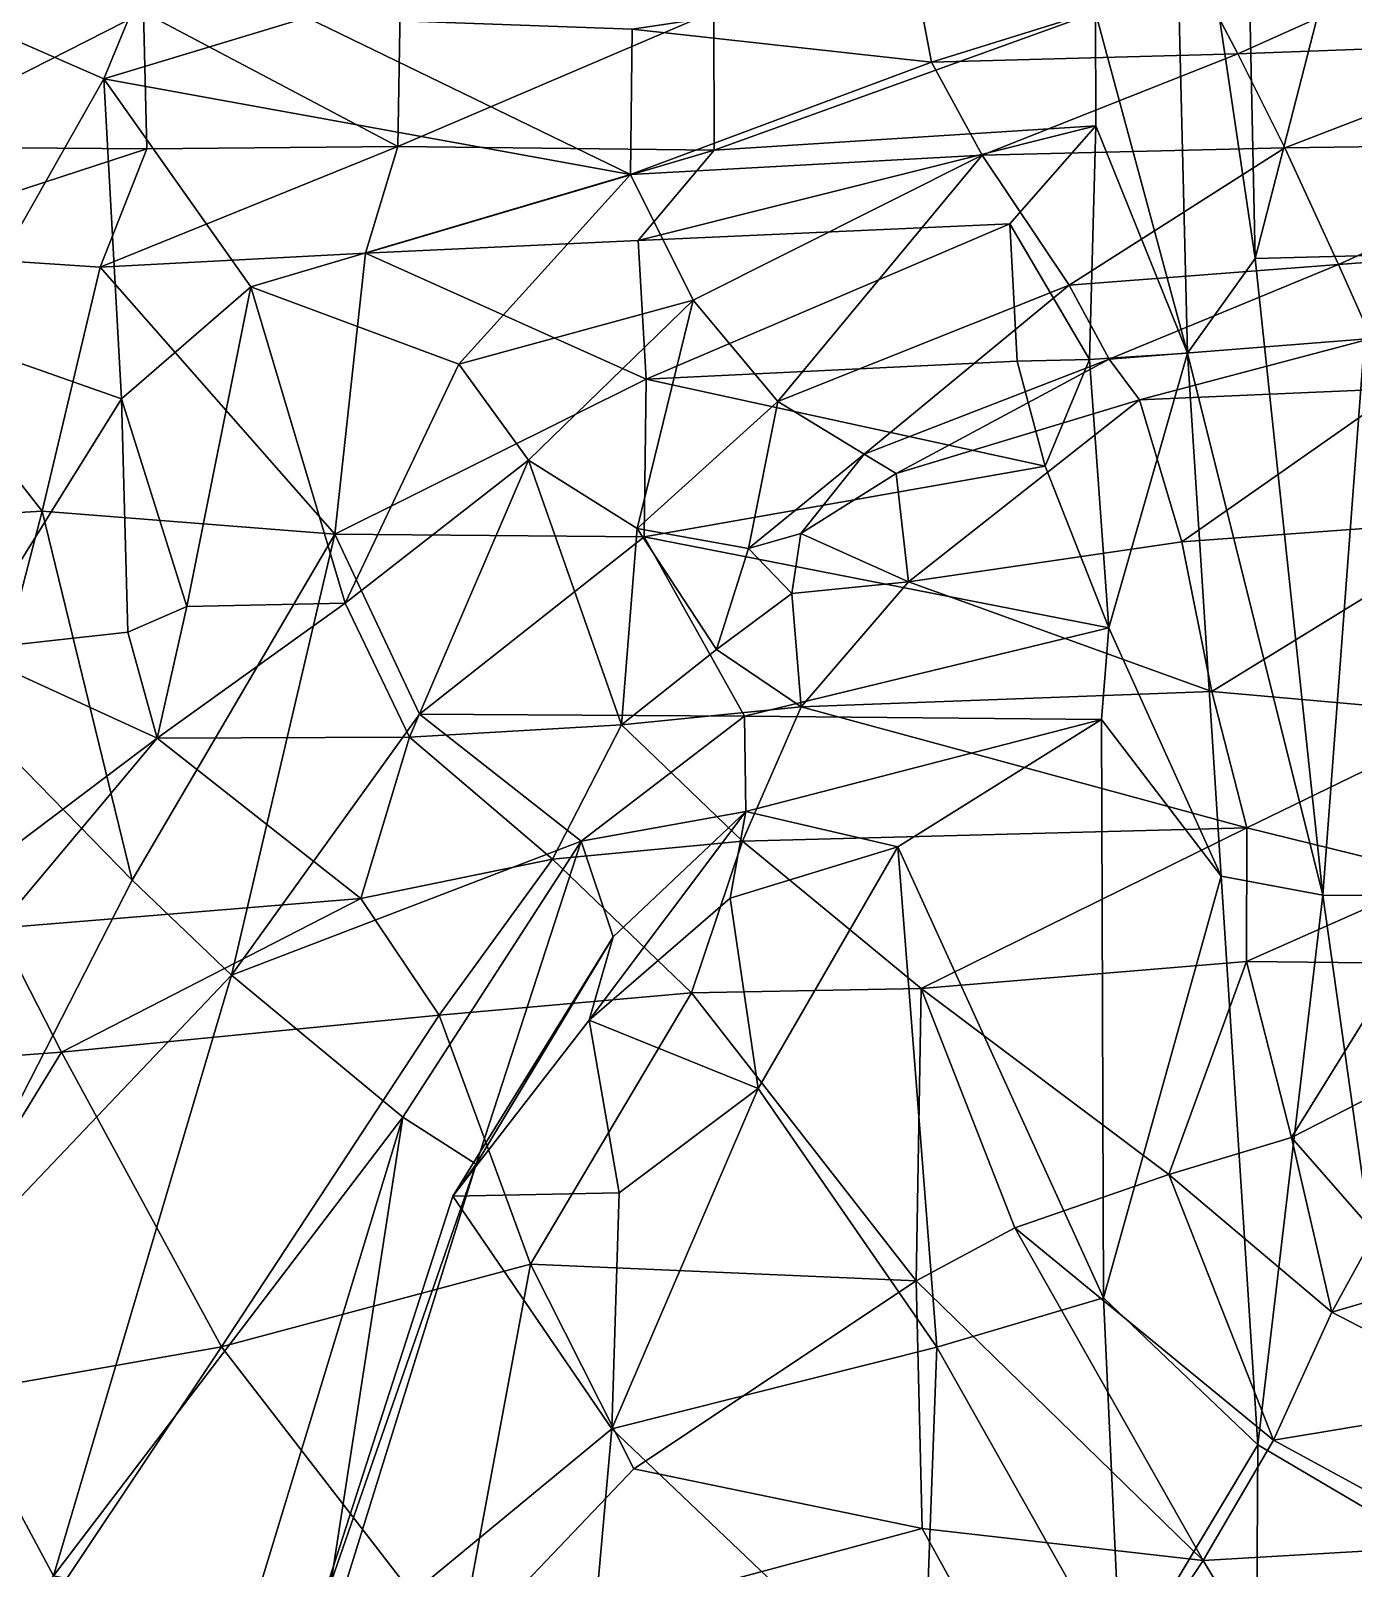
# Model space of a CAD drawing. Extents: x -4.77 to 4.77, y -2.48 to 3.3.
# Drawn here: x 0.3331 to 0.658, y 0.5754 to 0.9531 of the extents above; entities that cross this region are included whole.
import ezdxf

# ---------------------------------------------------------------- set-up
doc = ezdxf.new("R2010")
doc.units = 0

msp = doc.modelspace()

# ---------------------------------------------------------------- linework, layer by layer
for points in [[(0.59469, 0.95764, -0.82042), (0.61331, 1.0365, -0.8873), (0.61733, 0.87389, -0.87456)], [(0.59469, 0.95764, 0.82042), (0.61733, 0.87389, 0.87456), (0.61331, 1.0365, 0.8873)], [(0.63392, 0.89713, -0.89697), (0.61331, 1.0365, -0.8873), (0.63094, 1.03562, -0.90391)], [(0.63392, 0.89713, -0.89697), (0.61733, 0.87389, -0.87456), (0.61331, 1.0365, -0.8873)], [(0.63392, 0.89713, 0.89697), (0.63094, 1.03562, 0.90391), (0.61331, 1.0365, 0.8873)], [(0.63392, 0.89713, 0.89697), (0.61331, 1.0365, 0.8873), (0.61733, 0.87389, 0.87456)], [(0.6689, 1.03315, -0.90305), (0.63392, 0.89713, -0.89697), (0.63094, 1.03562, -0.90391)], [(0.6689, 1.03315, 0.90305), (0.63094, 1.03562, 0.90391), (0.63392, 0.89713, 0.89697)], [(0.6689, 1.03315, -0.90305), (0.66233, 0.89788, -0.89994), (0.63392, 0.89713, -0.89697)], [(0.6689, 1.03315, 0.90305), (0.63392, 0.89713, 0.89697), (0.66233, 0.89788, 0.89994)], [(0.62967, 0.94746, 0.82297), (0.69273, 0.97577, 0.82417), (0.62, 0.96589, 0.83781)], [(0.62967, 0.94746, -0.82297), (0.62, 0.96589, -0.83781), (0.69273, 0.97577, -0.82417)], [(0.62967, 0.94746, 0.82297), (0.70882, 0.95041, 0.81326), (0.69273, 0.97577, 0.82417)], [(0.62967, 0.94746, -0.82297), (0.69273, 0.97577, -0.82417), (0.70882, 0.95041, -0.81326)], [(0.31008, 0.95917, 0.85526), (0.35101, 0.9413, 0.83215), (0.36424, 0.97331, 0.87405)], [(0.31008, 0.95917, -0.85526), (0.36424, 0.97331, -0.87405), (0.35101, 0.9413, -0.83215)], [(0.36424, 0.97331, 0.87405), (0.35101, 0.9413, 0.83215), (0.40089, 0.95634, 0.83256)], [(0.36424, 0.97331, -0.87405), (0.40089, 0.95634, -0.83256), (0.35101, 0.9413, -0.83215)], [(0.48089, 0.95355, 0.82685), (0.55437, 0.94541, 0.82177), (0.5509, 0.96396, 0.83662)], [(0.48089, 0.95355, -0.82685), (0.5509, 0.96396, -0.83662), (0.55437, 0.94541, -0.82177)], [(0.55437, 0.94541, 0.82177), (0.62, 0.96589, 0.83781), (0.5509, 0.96396, 0.83662)], [(0.55437, 0.94541, -0.82177), (0.5509, 0.96396, -0.83662), (0.62, 0.96589, -0.83781)], [(0.55437, 0.94541, 0.82177), (0.62967, 0.94746, 0.82297), (0.62, 0.96589, 0.83781)], [(0.55437, 0.94541, -0.82177), (0.62, 0.96589, -0.83781), (0.62967, 0.94746, -0.82297)], [(0.29567, 0.9246, -1.13485), (0.28685, 0.95663, -1.1332), (0.36078, 0.9577, -1.03421)], [(0.29567, 0.9246, 1.13485), (0.36078, 0.9577, 1.03421), (0.28685, 0.95663, 1.1332)], [(0.29567, 0.9246, -1.13485), (0.36078, 0.9577, -1.03421), (0.36159, 0.92408, -1.03694)], [(0.29567, 0.9246, 1.13485), (0.36159, 0.92408, 1.03694), (0.36078, 0.9577, 1.03421)], [(0.31464, 0.87702, 0.87144), (0.35101, 0.9413, 0.83215), (0.31008, 0.95917, 0.85526)], [(0.31464, 0.87702, -0.87144), (0.31008, 0.95917, -0.85526), (0.35101, 0.9413, -0.83215)], [(0.40089, 0.95634, 0.83256), (0.35101, 0.9413, 0.83215), (0.48048, 0.91777, 0.82014)], [(0.40089, 0.95634, -0.83256), (0.48048, 0.91777, -0.82014), (0.35101, 0.9413, -0.83215)], [(0.42327, 0.92466, -0.9428), (0.36078, 0.9577, -1.03421), (0.42384, 0.95858, -0.94122)], [(0.42327, 0.92466, 0.9428), (0.42384, 0.95858, 0.94122), (0.36078, 0.9577, 1.03421)], [(0.42327, 0.92466, -0.9428), (0.36159, 0.92408, -1.03694), (0.36078, 0.9577, -1.03421)], [(0.42327, 0.92466, 0.9428), (0.36078, 0.9577, 1.03421), (0.36159, 0.92408, 1.03694)], [(0.40089, 0.95634, 0.83256), (0.48048, 0.91777, 0.82014), (0.48089, 0.95355, 0.82685)], [(0.40089, 0.95634, -0.83256), (0.48089, 0.95355, -0.82685), (0.48048, 0.91777, -0.82014)], [(0.42327, 0.92466, -0.9428), (0.42384, 0.95858, -0.94122), (0.50093, 0.95786, -0.86717)], [(0.42327, 0.92466, 0.9428), (0.50093, 0.95786, 0.86717), (0.42384, 0.95858, 0.94122)], [(0.42327, 0.92466, -0.9428), (0.50093, 0.95786, -0.86717), (0.50104, 0.92381, -0.86285)], [(0.42327, 0.92466, 0.9428), (0.50104, 0.92381, 0.86285), (0.50093, 0.95786, 0.86717)], [(0.50104, 0.92381, -0.86285), (0.50093, 0.95786, -0.86717), (0.59469, 0.95764, -0.82042)], [(0.50104, 0.92381, 0.86285), (0.59469, 0.95764, 0.82042), (0.50093, 0.95786, 0.86717)], [(0.50104, 0.92381, -0.86285), (0.59469, 0.95764, -0.82042), (0.59474, 0.92979, -0.81657)], [(0.50104, 0.92381, 0.86285), (0.59474, 0.92979, 0.81657), (0.59469, 0.95764, 0.82042)], [(0.59469, 0.95764, -0.82042), (0.61733, 0.87389, -0.87456), (0.59474, 0.92979, -0.81657)], [(0.59469, 0.95764, 0.82042), (0.59474, 0.92979, 0.81657), (0.61733, 0.87389, 0.87456)], [(0.48089, 0.95355, 0.82685), (0.48048, 0.91777, 0.82014), (0.55437, 0.94541, 0.82177)], [(0.48089, 0.95355, -0.82685), (0.55437, 0.94541, -0.82177), (0.48048, 0.91777, -0.82014)], [(0.64122, 0.92438, 0.84694), (0.70882, 0.95041, 0.81326), (0.62967, 0.94746, 0.82297)], [(0.64122, 0.92438, -0.84694), (0.62967, 0.94746, -0.82297), (0.70882, 0.95041, -0.81326)], [(0.64122, 0.92438, 0.84694), (0.71964, 0.9254, 0.8394), (0.70882, 0.95041, 0.81326)], [(0.64122, 0.92438, -0.84694), (0.70882, 0.95041, -0.81326), (0.71964, 0.9254, -0.8394)], [(0.48048, 0.91777, 0.82014), (0.56685, 0.92253, 0.85253), (0.55437, 0.94541, 0.82177)], [(0.48048, 0.91777, -0.82014), (0.55437, 0.94541, -0.82177), (0.56685, 0.92253, -0.85253)], [(0.62967, 0.94746, 0.82297), (0.55437, 0.94541, 0.82177), (0.56685, 0.92253, 0.85253)], [(0.62967, 0.94746, -0.82297), (0.56685, 0.92253, -0.85253), (0.55437, 0.94541, -0.82177)], [(0.62967, 0.94746, 0.82297), (0.56685, 0.92253, 0.85253), (0.64122, 0.92438, 0.84694)], [(0.62967, 0.94746, -0.82297), (0.64122, 0.92438, -0.84694), (0.56685, 0.92253, -0.85253)], [(0.31464, 0.87702, 0.87144), (0.35539, 0.86267, 0.84714), (0.35101, 0.9413, 0.83215)], [(0.31464, 0.87702, -0.87144), (0.35101, 0.9413, -0.83215), (0.35539, 0.86267, -0.84714)], [(0.38718, 0.89018, 0.82027), (0.48048, 0.91777, 0.82014), (0.35101, 0.9413, 0.83215)], [(0.38718, 0.89018, 0.82027), (0.35101, 0.9413, 0.83215), (0.35539, 0.86267, 0.84714)], [(0.38718, 0.89018, -0.82027), (0.35101, 0.9413, -0.83215), (0.48048, 0.91777, -0.82014)], [(0.38718, 0.89018, -0.82027), (0.35539, 0.86267, -0.84714), (0.35101, 0.9413, -0.83215)], [(0.48237, 0.9016, -0.83024), (0.59474, 0.92979, -0.81657), (0.57362, 0.90571, -0.77086)], [(0.48237, 0.9016, -0.83024), (0.50104, 0.92381, -0.86285), (0.59474, 0.92979, -0.81657)], [(0.48237, 0.9016, 0.83024), (0.57362, 0.90571, 0.77086), (0.59474, 0.92979, 0.81657)], [(0.48237, 0.9016, 0.83024), (0.59474, 0.92979, 0.81657), (0.50104, 0.92381, 0.86285)], [(0.57362, 0.90571, -0.77086), (0.59474, 0.92979, -0.81657), (0.59318, 0.87237, -0.77495)], [(0.57362, 0.90571, 0.77086), (0.59318, 0.87237, 0.77495), (0.59474, 0.92979, 0.81657)], [(0.59318, 0.87237, -0.77495), (0.59474, 0.92979, -0.81657), (0.61733, 0.87389, -0.87456)], [(0.59318, 0.87237, 0.77495), (0.61733, 0.87389, 0.87456), (0.59474, 0.92979, 0.81657)], [(0.28559, 0.89928, -1.11541), (0.29567, 0.9246, -1.13485), (0.36159, 0.92408, -1.03694)], [(0.28559, 0.89928, 1.11541), (0.36159, 0.92408, 1.03694), (0.29567, 0.9246, 1.13485)], [(0.28559, 0.89928, -1.11541), (0.36159, 0.92408, -1.03694), (0.35015, 0.89508, -0.99754)], [(0.28559, 0.89928, 1.11541), (0.35015, 0.89508, 0.99754), (0.36159, 0.92408, 1.03694)], [(0.35015, 0.89508, -0.99754), (0.42327, 0.92466, -0.9428), (0.41535, 0.89846, -0.90829)], [(0.35015, 0.89508, -0.99754), (0.36159, 0.92408, -1.03694), (0.42327, 0.92466, -0.9428)], [(0.35015, 0.89508, 0.99754), (0.41535, 0.89846, 0.90829), (0.42327, 0.92466, 0.9428)], [(0.35015, 0.89508, 0.99754), (0.42327, 0.92466, 0.9428), (0.36159, 0.92408, 1.03694)], [(0.41535, 0.89846, -0.90829), (0.42327, 0.92466, -0.9428), (0.50104, 0.92381, -0.86285)], [(0.41535, 0.89846, 0.90829), (0.50104, 0.92381, 0.86285), (0.42327, 0.92466, 0.9428)], [(0.41535, 0.89846, -0.90829), (0.50104, 0.92381, -0.86285), (0.48237, 0.9016, -0.83024)], [(0.41535, 0.89846, 0.90829), (0.48237, 0.9016, 0.83024), (0.50104, 0.92381, 0.86285)], [(0.48048, 0.91777, 0.82014), (0.49583, 0.88695, 0.86315), (0.56685, 0.92253, 0.85253)], [(0.48048, 0.91777, -0.82014), (0.56685, 0.92253, -0.85253), (0.49583, 0.88695, -0.86315)], [(0.51663, 0.86201, 0.86427), (0.56685, 0.92253, 0.85253), (0.49583, 0.88695, 0.86315)], [(0.51663, 0.86201, -0.86427), (0.49583, 0.88695, -0.86315), (0.56685, 0.92253, -0.85253)], [(0.51663, 0.86201, 0.86427), (0.58821, 0.89063, 0.85739), (0.56685, 0.92253, 0.85253)], [(0.51663, 0.86201, -0.86427), (0.56685, 0.92253, -0.85253), (0.58821, 0.89063, -0.85739)], [(0.64122, 0.92438, 0.84694), (0.56685, 0.92253, 0.85253), (0.58821, 0.89063, 0.85739)], [(0.64122, 0.92438, -0.84694), (0.58821, 0.89063, -0.85739), (0.56685, 0.92253, -0.85253)], [(0.64122, 0.92438, 0.84694), (0.58821, 0.89063, 0.85739), (0.65438, 0.8957, 0.84962)], [(0.64122, 0.92438, -0.84694), (0.65438, 0.8957, -0.84962), (0.58821, 0.89063, -0.85739)], [(0.65438, 0.8957, 0.84962), (0.71964, 0.9254, 0.8394), (0.64122, 0.92438, 0.84694)], [(0.65438, 0.8957, -0.84962), (0.64122, 0.92438, -0.84694), (0.71964, 0.9254, -0.8394)], [(0.65438, 0.8957, 0.84962), (0.7242, 0.90096, 0.84186), (0.71964, 0.9254, 0.8394)], [(0.65438, 0.8957, -0.84962), (0.71964, 0.9254, -0.8394), (0.7242, 0.90096, -0.84186)], [(0.38718, 0.89018, 0.82027), (0.43829, 0.87125, 0.82598), (0.48048, 0.91777, 0.82014)], [(0.38718, 0.89018, -0.82027), (0.48048, 0.91777, -0.82014), (0.43829, 0.87125, -0.82598)], [(0.43829, 0.87125, 0.82598), (0.49583, 0.88695, 0.86315), (0.48048, 0.91777, 0.82014)], [(0.43829, 0.87125, -0.82598), (0.48048, 0.91777, -0.82014), (0.49583, 0.88695, -0.86315)], [(0.57362, 0.90571, -0.77086), (0.48429, 0.86749, -0.81641), (0.48237, 0.9016, -0.83024)], [(0.57362, 0.90571, 0.77086), (0.48237, 0.9016, 0.83024), (0.48429, 0.86749, 0.81641)], [(0.57362, 0.90571, -0.77086), (0.57547, 0.87192, -0.75984), (0.48429, 0.86749, -0.81641)], [(0.57362, 0.90571, 0.77086), (0.48429, 0.86749, 0.81641), (0.57547, 0.87192, 0.75984)], [(0.57362, 0.90571, -0.77086), (0.59318, 0.87237, -0.77495), (0.57547, 0.87192, -0.75984)], [(0.57362, 0.90571, 0.77086), (0.57547, 0.87192, 0.75984), (0.59318, 0.87237, 0.77495)], [(0.33589, 0.8351, -1.00919), (0.26728, 0.83116, -1.10338), (0.28559, 0.89928, -1.11541)], [(0.33589, 0.8351, 1.00919), (0.28559, 0.89928, 1.11541), (0.26728, 0.83116, 1.10338)], [(0.33589, 0.8351, -1.00919), (0.28559, 0.89928, -1.11541), (0.35015, 0.89508, -0.99754)], [(0.33589, 0.8351, 1.00919), (0.35015, 0.89508, 0.99754), (0.28559, 0.89928, 1.11541)], [(0.41535, 0.89846, -0.90829), (0.48237, 0.9016, -0.83024), (0.48429, 0.86749, -0.81641)], [(0.41535, 0.89846, 0.90829), (0.48429, 0.86749, 0.81641), (0.48237, 0.9016, 0.83024)], [(0.6625, 0.87749, 0.83734), (0.7242, 0.90096, 0.84186), (0.65438, 0.8957, 0.84962)], [(0.6625, 0.87749, -0.83734), (0.65438, 0.8957, -0.84962), (0.7242, 0.90096, -0.84186)], [(0.4078, 0.82945, -0.91204), (0.35015, 0.89508, -0.99754), (0.41535, 0.89846, -0.90829)], [(0.4078, 0.82945, 0.91204), (0.41535, 0.89846, 0.90829), (0.35015, 0.89508, 0.99754)], [(0.41535, 0.89846, -0.90829), (0.48429, 0.86749, -0.81641), (0.4078, 0.82945, -0.91204)], [(0.41535, 0.89846, 0.90829), (0.4078, 0.82945, 0.91204), (0.48429, 0.86749, 0.81641)], [(0.65438, 0.8957, 0.84962), (0.58821, 0.89063, 0.85739), (0.59808, 0.87243, 0.84344)], [(0.65438, 0.8957, -0.84962), (0.59808, 0.87243, -0.84344), (0.58821, 0.89063, -0.85739)], [(0.65438, 0.8957, 0.84962), (0.59808, 0.87243, 0.84344), (0.6625, 0.87749, 0.83734)], [(0.65438, 0.8957, -0.84962), (0.6625, 0.87749, -0.83734), (0.59808, 0.87243, -0.84344)], [(0.61733, 0.87389, -0.87456), (0.63392, 0.89713, -0.89697), (0.65053, 0.74074, -0.89479)], [(0.61733, 0.87389, 0.87456), (0.65053, 0.74074, 0.89479), (0.63392, 0.89713, 0.89697)], [(0.65053, 0.74074, -0.89479), (0.63392, 0.89713, -0.89697), (0.66233, 0.89788, -0.89994)], [(0.65053, 0.74074, 0.89479), (0.66233, 0.89788, 0.89994), (0.63392, 0.89713, 0.89697)], [(0.65053, 0.74074, -0.89479), (0.66233, 0.89788, -0.89994), (0.69224, 0.74054, -0.8893)], [(0.65053, 0.74074, 0.89479), (0.69224, 0.74054, 0.8893), (0.66233, 0.89788, 0.89994)], [(0.4078, 0.82945, -0.91204), (0.33589, 0.8351, -1.00919), (0.35015, 0.89508, -0.99754)], [(0.4078, 0.82945, 0.91204), (0.35015, 0.89508, 0.99754), (0.33589, 0.8351, 1.00919)], [(0.38718, 0.89018, 0.82027), (0.35539, 0.86267, 0.84714), (0.37142, 0.81168, 0.8291)], [(0.38718, 0.89018, -0.82027), (0.37142, 0.81168, -0.8291), (0.35539, 0.86267, -0.84714)], [(0.38718, 0.89018, 0.82027), (0.37142, 0.81168, 0.8291), (0.41031, 0.8125, 0.82864)], [(0.38718, 0.89018, -0.82027), (0.41031, 0.8125, -0.82864), (0.37142, 0.81168, -0.8291)], [(0.38718, 0.89018, 0.82027), (0.41031, 0.8125, 0.82864), (0.43829, 0.87125, 0.82598)], [(0.38718, 0.89018, -0.82027), (0.43829, 0.87125, -0.82598), (0.41031, 0.8125, -0.82864)], [(0.58821, 0.89063, 0.85739), (0.51663, 0.86201, 0.86427), (0.53788, 0.84909, 0.84304)], [(0.58821, 0.89063, -0.85739), (0.53788, 0.84909, -0.84304), (0.51663, 0.86201, -0.86427)], [(0.58821, 0.89063, 0.85739), (0.53788, 0.84909, 0.84304), (0.59808, 0.87243, 0.84344)], [(0.58821, 0.89063, -0.85739), (0.59808, 0.87243, -0.84344), (0.53788, 0.84909, -0.84304)], [(0.43829, 0.87125, 0.82598), (0.45537, 0.84761, 0.86398), (0.49583, 0.88695, 0.86315)], [(0.43829, 0.87125, -0.82598), (0.49583, 0.88695, -0.86315), (0.45537, 0.84761, -0.86398)], [(0.48206, 0.83083, 0.86819), (0.49583, 0.88695, 0.86315), (0.45537, 0.84761, 0.86398)], [(0.48206, 0.83083, -0.86819), (0.45537, 0.84761, -0.86398), (0.49583, 0.88695, -0.86315)], [(0.48206, 0.83083, 0.86819), (0.51663, 0.86201, 0.86427), (0.49583, 0.88695, 0.86315)], [(0.48206, 0.83083, -0.86819), (0.49583, 0.88695, -0.86315), (0.51663, 0.86201, -0.86427)], [(0.31688, 0.80095, 0.8873), (0.35539, 0.86267, 0.84714), (0.31464, 0.87702, 0.87144)], [(0.31688, 0.80095, -0.8873), (0.31464, 0.87702, -0.87144), (0.35539, 0.86267, -0.84714)], [(0.6625, 0.87749, 0.83734), (0.59808, 0.87243, 0.84344), (0.60554, 0.86246, 0.82258)], [(0.6625, 0.87749, -0.83734), (0.60554, 0.86246, -0.82258), (0.59808, 0.87243, -0.84344)], [(0.6625, 0.87749, 0.83734), (0.60554, 0.86246, 0.82258), (0.66974, 0.86521, 0.81552)], [(0.6625, 0.87749, -0.83734), (0.66974, 0.86521, -0.81552), (0.60554, 0.86246, -0.82258)], [(0.59318, 0.87237, -0.77495), (0.61733, 0.87389, -0.87456), (0.59794, 0.80643, -0.79971)], [(0.59318, 0.87237, 0.77495), (0.59794, 0.80643, 0.79971), (0.61733, 0.87389, 0.87456)], [(0.59794, 0.80643, -0.79971), (0.61733, 0.87389, -0.87456), (0.62553, 0.74543, -0.87858)], [(0.59794, 0.80643, 0.79971), (0.62553, 0.74543, 0.87858), (0.61733, 0.87389, 0.87456)], [(0.61733, 0.87389, -0.87456), (0.65053, 0.74074, -0.89479), (0.62553, 0.74543, -0.87858)], [(0.61733, 0.87389, 0.87456), (0.62553, 0.74543, 0.87858), (0.65053, 0.74074, 0.89479)], [(0.45537, 0.84761, 0.86398), (0.43829, 0.87125, 0.82598), (0.41031, 0.8125, 0.82864)], [(0.45537, 0.84761, -0.86398), (0.41031, 0.8125, -0.82864), (0.43829, 0.87125, -0.82598)], [(0.48429, 0.86749, -0.81641), (0.57547, 0.87192, -0.75984), (0.58233, 0.84615, -0.77165)], [(0.48429, 0.86749, 0.81641), (0.58233, 0.84615, 0.77165), (0.57547, 0.87192, 0.75984)], [(0.59808, 0.87243, 0.84344), (0.53788, 0.84909, 0.84304), (0.54576, 0.84434, 0.82141)], [(0.59808, 0.87243, -0.84344), (0.54576, 0.84434, -0.82141), (0.53788, 0.84909, -0.84304)], [(0.59808, 0.87243, 0.84344), (0.54576, 0.84434, 0.82141), (0.60554, 0.86246, 0.82258)], [(0.59808, 0.87243, -0.84344), (0.60554, 0.86246, -0.82258), (0.54576, 0.84434, -0.82141)], [(0.58233, 0.84615, -0.77165), (0.57547, 0.87192, -0.75984), (0.59318, 0.87237, -0.77495)], [(0.58233, 0.84615, 0.77165), (0.59318, 0.87237, 0.77495), (0.57547, 0.87192, 0.75984)], [(0.58233, 0.84615, -0.77165), (0.59318, 0.87237, -0.77495), (0.59794, 0.80643, -0.79971)], [(0.58233, 0.84615, 0.77165), (0.59794, 0.80643, 0.79971), (0.59318, 0.87237, 0.77495)], [(0.48377, 0.82877, -0.82), (0.4078, 0.82945, -0.91204), (0.48429, 0.86749, -0.81641)], [(0.48377, 0.82877, 0.82), (0.48429, 0.86749, 0.81641), (0.4078, 0.82945, 0.91204)], [(0.48429, 0.86749, -0.81641), (0.58233, 0.84615, -0.77165), (0.48377, 0.82877, -0.82)], [(0.48429, 0.86749, 0.81641), (0.48377, 0.82877, 0.82), (0.58233, 0.84615, 0.77165)], [(0.66974, 0.86521, 0.81552), (0.60554, 0.86246, 0.82258), (0.61587, 0.82753, 0.81425)], [(0.66974, 0.86521, -0.81552), (0.61587, 0.82753, -0.81425), (0.60554, 0.86246, -0.82258)], [(0.66974, 0.86521, 0.81552), (0.61587, 0.82753, 0.81425), (0.69205, 0.83309, 0.8085)], [(0.66974, 0.86521, -0.81552), (0.69205, 0.83309, -0.8085), (0.61587, 0.82753, -0.81425)], [(0.31688, 0.80095, 0.8873), (0.35695, 0.80539, 0.86356), (0.35539, 0.86267, 0.84714)], [(0.31688, 0.80095, -0.8873), (0.35539, 0.86267, -0.84714), (0.35695, 0.80539, -0.86356)], [(0.37142, 0.81168, 0.8291), (0.35539, 0.86267, 0.84714), (0.35695, 0.80539, 0.86356)], [(0.37142, 0.81168, -0.8291), (0.35695, 0.80539, -0.86356), (0.35539, 0.86267, -0.84714)], [(0.51663, 0.86201, 0.86427), (0.48206, 0.83083, 0.86819), (0.50947, 0.82591, 0.84697)], [(0.51663, 0.86201, -0.86427), (0.50947, 0.82591, -0.84697), (0.48206, 0.83083, -0.86819)], [(0.51663, 0.86201, 0.86427), (0.50947, 0.82591, 0.84697), (0.53788, 0.84909, 0.84304)], [(0.51663, 0.86201, -0.86427), (0.53788, 0.84909, -0.84304), (0.50947, 0.82591, -0.84697)], [(0.54874, 0.81773, 0.8226), (0.60554, 0.86246, 0.82258), (0.54576, 0.84434, 0.82141)], [(0.54874, 0.81773, -0.8226), (0.54576, 0.84434, -0.82141), (0.60554, 0.86246, -0.82258)], [(0.54874, 0.81773, 0.8226), (0.61587, 0.82753, 0.81425), (0.60554, 0.86246, 0.82258)], [(0.54874, 0.81773, -0.8226), (0.60554, 0.86246, -0.82258), (0.61587, 0.82753, -0.81425)], [(0.45537, 0.84761, 0.86398), (0.41031, 0.8125, 0.82864), (0.42611, 0.77959, 0.86307)], [(0.45537, 0.84761, -0.86398), (0.42611, 0.77959, -0.86307), (0.41031, 0.8125, -0.82864)], [(0.47822, 0.7826, 0.86721), (0.45537, 0.84761, 0.86398), (0.42611, 0.77959, 0.86307)], [(0.47822, 0.7826, -0.86721), (0.42611, 0.77959, -0.86307), (0.45537, 0.84761, -0.86398)], [(0.47822, 0.7826, 0.86721), (0.48206, 0.83083, 0.86819), (0.45537, 0.84761, 0.86398)], [(0.47822, 0.7826, -0.86721), (0.45537, 0.84761, -0.86398), (0.48206, 0.83083, -0.86819)], [(0.48377, 0.82877, -0.82), (0.58233, 0.84615, -0.77165), (0.59794, 0.80643, -0.79971)], [(0.48377, 0.82877, 0.82), (0.59794, 0.80643, 0.79971), (0.58233, 0.84615, 0.77165)], [(0.52229, 0.82958, 0.82742), (0.53788, 0.84909, 0.84304), (0.50947, 0.82591, 0.84697)], [(0.52229, 0.82958, -0.82742), (0.50947, 0.82591, -0.84697), (0.53788, 0.84909, -0.84304)], [(0.52229, 0.82958, 0.82742), (0.54576, 0.84434, 0.82141), (0.53788, 0.84909, 0.84304)], [(0.52229, 0.82958, -0.82742), (0.53788, 0.84909, -0.84304), (0.54576, 0.84434, -0.82141)], [(0.52229, 0.82958, 0.82742), (0.54874, 0.81773, 0.8226), (0.54576, 0.84434, 0.82141)], [(0.52229, 0.82958, -0.82742), (0.54576, 0.84434, -0.82141), (0.54874, 0.81773, -0.8226)], [(0.26728, 0.83116, -1.10338), (0.33589, 0.8351, -1.00919), (0.32192, 0.78138, -1.02848)], [(0.26728, 0.83116, 1.10338), (0.32192, 0.78138, 1.02848), (0.33589, 0.8351, 1.00919)], [(0.35803, 0.74443, -0.97879), (0.32192, 0.78138, -1.02848), (0.33589, 0.8351, -1.00919)], [(0.35803, 0.74443, 0.97879), (0.33589, 0.8351, 1.00919), (0.32192, 0.78138, 1.02848)], [(0.35803, 0.74443, -0.97879), (0.33589, 0.8351, -1.00919), (0.4078, 0.82945, -0.91204)], [(0.35803, 0.74443, 0.97879), (0.4078, 0.82945, 0.91204), (0.33589, 0.8351, 1.00919)], [(0.69205, 0.83309, 0.8085), (0.61587, 0.82753, 0.81425), (0.62327, 0.79082, 0.85243)], [(0.69205, 0.83309, -0.8085), (0.62327, 0.79082, -0.85243), (0.61587, 0.82753, -0.81425)], [(0.69205, 0.83309, 0.8085), (0.62327, 0.79082, 0.85243), (0.68884, 0.78501, 0.85869)], [(0.69205, 0.83309, -0.8085), (0.68884, 0.78501, -0.85869), (0.62327, 0.79082, -0.85243)], [(0.38244, 0.72106, -0.94688), (0.35803, 0.74443, -0.97879), (0.4078, 0.82945, -0.91204)], [(0.38244, 0.72106, 0.94688), (0.4078, 0.82945, 0.91204), (0.35803, 0.74443, 0.97879)], [(0.38244, 0.72106, -0.94688), (0.4078, 0.82945, -0.91204), (0.42862, 0.78526, -0.88653)], [(0.38244, 0.72106, 0.94688), (0.42862, 0.78526, 0.88653), (0.4078, 0.82945, 0.91204)], [(0.48377, 0.82877, -0.82), (0.42862, 0.78526, -0.88653), (0.4078, 0.82945, -0.91204)], [(0.48377, 0.82877, 0.82), (0.4078, 0.82945, 0.91204), (0.42862, 0.78526, 0.88653)], [(0.42862, 0.78526, -0.88653), (0.48377, 0.82877, -0.82), (0.50849, 0.78472, -0.8476)], [(0.42862, 0.78526, 0.88653), (0.50849, 0.78472, 0.8476), (0.48377, 0.82877, 0.82)], [(0.48206, 0.83083, 0.86819), (0.47822, 0.7826, 0.86721), (0.5016, 0.80114, 0.8501)], [(0.48206, 0.83083, -0.86819), (0.5016, 0.80114, -0.8501), (0.47822, 0.7826, -0.86721)], [(0.48206, 0.83083, 0.86819), (0.5016, 0.80114, 0.8501), (0.50947, 0.82591, 0.84697)], [(0.48206, 0.83083, -0.86819), (0.50947, 0.82591, -0.84697), (0.5016, 0.80114, -0.8501)], [(0.48377, 0.82877, -0.82), (0.59794, 0.80643, -0.79971), (0.50849, 0.78472, -0.8476)], [(0.48377, 0.82877, 0.82), (0.50849, 0.78472, 0.8476), (0.59794, 0.80643, 0.79971)], [(0.52006, 0.8149, 0.82904), (0.52229, 0.82958, 0.82742), (0.50947, 0.82591, 0.84697)], [(0.52006, 0.8149, -0.82904), (0.50947, 0.82591, -0.84697), (0.52229, 0.82958, -0.82742)], [(0.52229, 0.82958, 0.82742), (0.52006, 0.8149, 0.82904), (0.54874, 0.81773, 0.8226)], [(0.52229, 0.82958, -0.82742), (0.54874, 0.81773, -0.8226), (0.52006, 0.8149, -0.82904)], [(0.62327, 0.79082, 0.85243), (0.61587, 0.82753, 0.81425), (0.54874, 0.81773, 0.8226)], [(0.62327, 0.79082, -0.85243), (0.54874, 0.81773, -0.8226), (0.61587, 0.82753, -0.81425)], [(0.52006, 0.8149, 0.82904), (0.50947, 0.82591, 0.84697), (0.5016, 0.80114, 0.8501)], [(0.52006, 0.8149, -0.82904), (0.5016, 0.80114, -0.8501), (0.50947, 0.82591, -0.84697)], [(0.52241, 0.78705, 0.85417), (0.54874, 0.81773, 0.8226), (0.52006, 0.8149, 0.82904)], [(0.52241, 0.78705, -0.85417), (0.52006, 0.8149, -0.82904), (0.54874, 0.81773, -0.8226)], [(0.62327, 0.79082, 0.85243), (0.54874, 0.81773, 0.8226), (0.52241, 0.78705, 0.85417)], [(0.62327, 0.79082, -0.85243), (0.52241, 0.78705, -0.85417), (0.54874, 0.81773, -0.8226)], [(0.41031, 0.8125, 0.82864), (0.36418, 0.77933, 0.86427), (0.42611, 0.77959, 0.86307)], [(0.41031, 0.8125, 0.82864), (0.37142, 0.81168, 0.8291), (0.36418, 0.77933, 0.86427)], [(0.41031, 0.8125, -0.82864), (0.42611, 0.77959, -0.86307), (0.36418, 0.77933, -0.86427)], [(0.41031, 0.8125, -0.82864), (0.36418, 0.77933, -0.86427), (0.37142, 0.81168, -0.8291)], [(0.52241, 0.78705, 0.85417), (0.52006, 0.8149, 0.82904), (0.5016, 0.80114, 0.8501)], [(0.52241, 0.78705, -0.85417), (0.5016, 0.80114, -0.8501), (0.52006, 0.8149, -0.82904)], [(0.37142, 0.81168, 0.8291), (0.35695, 0.80539, 0.86356), (0.36418, 0.77933, 0.86427)], [(0.37142, 0.81168, -0.8291), (0.36418, 0.77933, -0.86427), (0.35695, 0.80539, -0.86356)], [(0.31688, 0.80095, 0.8873), (0.36418, 0.77933, 0.86427), (0.35695, 0.80539, 0.86356)], [(0.31688, 0.80095, -0.8873), (0.35695, 0.80539, -0.86356), (0.36418, 0.77933, -0.86427)], [(0.50849, 0.78472, -0.8476), (0.59794, 0.80643, -0.79971), (0.59614, 0.78392, -0.78999)], [(0.50849, 0.78472, 0.8476), (0.59614, 0.78392, 0.78999), (0.59794, 0.80643, 0.79971)], [(0.59794, 0.80643, -0.79971), (0.62553, 0.74543, -0.87858), (0.59614, 0.78392, -0.78999)], [(0.59794, 0.80643, 0.79971), (0.59614, 0.78392, 0.78999), (0.62553, 0.74543, 0.87858)], [(0.31688, 0.80095, 0.8873), (0.32135, 0.74703, 0.89853), (0.36418, 0.77933, 0.86427)], [(0.31688, 0.80095, -0.8873), (0.36418, 0.77933, -0.86427), (0.32135, 0.74703, -0.89853)], [(0.47822, 0.7826, 0.86721), (0.52241, 0.78705, 0.85417), (0.5016, 0.80114, 0.8501)], [(0.47822, 0.7826, -0.86721), (0.5016, 0.80114, -0.8501), (0.52241, 0.78705, -0.85417)], [(0.52241, 0.78705, 0.85417), (0.63186, 0.75731, 0.88963), (0.62327, 0.79082, 0.85243)], [(0.52241, 0.78705, -0.85417), (0.62327, 0.79082, -0.85243), (0.63186, 0.75731, -0.88963)], [(0.68884, 0.78501, 0.85869), (0.62327, 0.79082, 0.85243), (0.63186, 0.75731, 0.88963)], [(0.68884, 0.78501, -0.85869), (0.63186, 0.75731, -0.88963), (0.62327, 0.79082, -0.85243)], [(0.47822, 0.7826, 0.86721), (0.50797, 0.75404, 0.88948), (0.52241, 0.78705, 0.85417)], [(0.47822, 0.7826, -0.86721), (0.52241, 0.78705, -0.85417), (0.50797, 0.75404, -0.88948)], [(0.52241, 0.78705, 0.85417), (0.50797, 0.75404, 0.88948), (0.63186, 0.75731, 0.88963)], [(0.52241, 0.78705, -0.85417), (0.63186, 0.75731, -0.88963), (0.50797, 0.75404, -0.88948)], [(0.38244, 0.72106, -0.94688), (0.42862, 0.78526, -0.88653), (0.4683, 0.75398, -0.88977)], [(0.38244, 0.72106, 0.94688), (0.4683, 0.75398, 0.88977), (0.42862, 0.78526, 0.88653)], [(0.47822, 0.7826, 0.86721), (0.42611, 0.77959, 0.86307), (0.46126, 0.7496, 0.89253)], [(0.47822, 0.7826, -0.86721), (0.46126, 0.7496, -0.89253), (0.42611, 0.77959, -0.86307)], [(0.42862, 0.78526, -0.88653), (0.50849, 0.78472, -0.8476), (0.4683, 0.75398, -0.88977)], [(0.42862, 0.78526, 0.88653), (0.4683, 0.75398, 0.88977), (0.50849, 0.78472, 0.8476)], [(0.47822, 0.7826, 0.86721), (0.46126, 0.7496, 0.89253), (0.50797, 0.75404, 0.88948)], [(0.47822, 0.7826, -0.86721), (0.50797, 0.75404, -0.88948), (0.46126, 0.7496, -0.89253)], [(0.50882, 0.76134, -0.84626), (0.4683, 0.75398, -0.88977), (0.50849, 0.78472, -0.8476)], [(0.50882, 0.76134, 0.84626), (0.50849, 0.78472, 0.8476), (0.4683, 0.75398, 0.88977)], [(0.50849, 0.78472, -0.8476), (0.59614, 0.78392, -0.78999), (0.50882, 0.76134, -0.84626)], [(0.50849, 0.78472, 0.8476), (0.50882, 0.76134, 0.84626), (0.59614, 0.78392, 0.78999)], [(0.50882, 0.76134, -0.84626), (0.59614, 0.78392, -0.78999), (0.54613, 0.75259, -0.76305)], [(0.50882, 0.76134, 0.84626), (0.54613, 0.75259, 0.76305), (0.59614, 0.78392, 0.78999)], [(0.59666, 0.64185, -0.75468), (0.54613, 0.75259, -0.76305), (0.59614, 0.78392, -0.78999)], [(0.59666, 0.64185, 0.75468), (0.59614, 0.78392, 0.78999), (0.54613, 0.75259, 0.76305)], [(0.59666, 0.64185, -0.75468), (0.59614, 0.78392, -0.78999), (0.62553, 0.74543, -0.87858)], [(0.59666, 0.64185, 0.75468), (0.62553, 0.74543, 0.87858), (0.59614, 0.78392, 0.78999)], [(0.68884, 0.78501, 0.85869), (0.63186, 0.75731, 0.88963), (0.67946, 0.74559, 0.89939)], [(0.68884, 0.78501, -0.85869), (0.67946, 0.74559, -0.89939), (0.63186, 0.75731, -0.88963)], [(0.32192, 0.78138, -1.02848), (0.35803, 0.74443, -0.97879), (0.3038, 0.63849, -1.05345)], [(0.32192, 0.78138, 1.02848), (0.3038, 0.63849, 1.05345), (0.35803, 0.74443, 0.97879)], [(0.325, 0.73265, 0.9059), (0.36418, 0.77933, 0.86427), (0.32135, 0.74703, 0.89853)], [(0.325, 0.73265, -0.9059), (0.32135, 0.74703, -0.89853), (0.36418, 0.77933, -0.86427)], [(0.325, 0.73265, 0.9059), (0.41421, 0.73996, 0.90105), (0.36418, 0.77933, 0.86427)], [(0.325, 0.73265, -0.9059), (0.36418, 0.77933, -0.86427), (0.41421, 0.73996, -0.90105)], [(0.42611, 0.77959, 0.86307), (0.36418, 0.77933, 0.86427), (0.41421, 0.73996, 0.90105)], [(0.42611, 0.77959, -0.86307), (0.41421, 0.73996, -0.90105), (0.36418, 0.77933, -0.86427)], [(0.42611, 0.77959, 0.86307), (0.41421, 0.73996, 0.90105), (0.46126, 0.7496, 0.89253)], [(0.42611, 0.77959, -0.86307), (0.46126, 0.7496, -0.89253), (0.41421, 0.73996, -0.90105)], [(0.50882, 0.76134, -0.84626), (0.47621, 0.73054, -0.88042), (0.4683, 0.75398, -0.88977)], [(0.50882, 0.76134, 0.84626), (0.4683, 0.75398, 0.88977), (0.47621, 0.73054, 0.88042)], [(0.47028, 0.71004, -0.84279), (0.50882, 0.76134, -0.84626), (0.50494, 0.74004, -0.80508)], [(0.47028, 0.71004, -0.84279), (0.47621, 0.73054, -0.88042), (0.50882, 0.76134, -0.84626)], [(0.47028, 0.71004, 0.84279), (0.50494, 0.74004, 0.80508), (0.50882, 0.76134, 0.84626)], [(0.47028, 0.71004, 0.84279), (0.50882, 0.76134, 0.84626), (0.47621, 0.73054, 0.88042)], [(0.50882, 0.76134, -0.84626), (0.54613, 0.75259, -0.76305), (0.50494, 0.74004, -0.80508)], [(0.50882, 0.76134, 0.84626), (0.50494, 0.74004, 0.80508), (0.54613, 0.75259, 0.76305)], [(0.55184, 0.7178, 0.91818), (0.63186, 0.75731, 0.88963), (0.50797, 0.75404, 0.88948)], [(0.55184, 0.7178, -0.91818), (0.50797, 0.75404, -0.88948), (0.63186, 0.75731, -0.88963)], [(0.55184, 0.7178, 0.91818), (0.63179, 0.72447, 0.91333), (0.63186, 0.75731, 0.88963)], [(0.55184, 0.7178, -0.91818), (0.63186, 0.75731, -0.88963), (0.63179, 0.72447, -0.91333)], [(0.67946, 0.74559, 0.89939), (0.63186, 0.75731, 0.88963), (0.63179, 0.72447, 0.91333)], [(0.67946, 0.74559, -0.89939), (0.63179, 0.72447, -0.91333), (0.63186, 0.75731, -0.88963)], [(0.38244, 0.72106, -0.94688), (0.4683, 0.75398, -0.88977), (0.4245, 0.68619, -0.94926)], [(0.38244, 0.72106, 0.94688), (0.4245, 0.68619, 0.94926), (0.4683, 0.75398, 0.88977)], [(0.4683, 0.75398, -0.88977), (0.44249, 0.67469, -0.92221), (0.4245, 0.68619, -0.94926)], [(0.4683, 0.75398, 0.88977), (0.4245, 0.68619, 0.94926), (0.44249, 0.67469, 0.92221)], [(0.4683, 0.75398, -0.88977), (0.47621, 0.73054, -0.88042), (0.44249, 0.67469, -0.92221)], [(0.4683, 0.75398, 0.88977), (0.44249, 0.67469, 0.92221), (0.47621, 0.73054, 0.88042)], [(0.50797, 0.75404, 0.88948), (0.46126, 0.7496, 0.89253), (0.4954, 0.71673, 0.92021)], [(0.50797, 0.75404, -0.88948), (0.4954, 0.71673, -0.92021), (0.46126, 0.7496, -0.89253)], [(0.50797, 0.75404, 0.88948), (0.4954, 0.71673, 0.92021), (0.55184, 0.7178, 0.91818)], [(0.50797, 0.75404, -0.88948), (0.55184, 0.7178, -0.91818), (0.4954, 0.71673, -0.92021)], [(0.54613, 0.75259, -0.76305), (0.51183, 0.69322, -0.78433), (0.50494, 0.74004, -0.80508)], [(0.54613, 0.75259, 0.76305), (0.50494, 0.74004, 0.80508), (0.51183, 0.69322, 0.78433)], [(0.54613, 0.75259, -0.76305), (0.55574, 0.62973, -0.75073), (0.51183, 0.69322, -0.78433)], [(0.54613, 0.75259, 0.76305), (0.51183, 0.69322, 0.78433), (0.55574, 0.62973, 0.75073)], [(0.59666, 0.64185, -0.75468), (0.55574, 0.62973, -0.75073), (0.54613, 0.75259, -0.76305)], [(0.59666, 0.64185, 0.75468), (0.54613, 0.75259, 0.76305), (0.55574, 0.62973, 0.75073)], [(0.43347, 0.71123, 0.92317), (0.46126, 0.7496, 0.89253), (0.41421, 0.73996, 0.90105)], [(0.43347, 0.71123, -0.92317), (0.41421, 0.73996, -0.90105), (0.46126, 0.7496, -0.89253)], [(0.43347, 0.71123, 0.92317), (0.4954, 0.71673, 0.92021), (0.46126, 0.7496, 0.89253)], [(0.43347, 0.71123, -0.92317), (0.46126, 0.7496, -0.89253), (0.4954, 0.71673, -0.92021)], [(0.38244, 0.72106, -0.94688), (0.3038, 0.63849, -1.05345), (0.35803, 0.74443, -0.97879)], [(0.38244, 0.72106, 0.94688), (0.35803, 0.74443, 0.97879), (0.3038, 0.63849, 1.05345)], [(0.59666, 0.64185, -0.75468), (0.62553, 0.74543, -0.87858), (0.63458, 0.60573, -0.8751)], [(0.59666, 0.64185, 0.75468), (0.63458, 0.60573, 0.8751), (0.62553, 0.74543, 0.87858)], [(0.63458, 0.60573, -0.8751), (0.62553, 0.74543, -0.87858), (0.65053, 0.74074, -0.89479)], [(0.63458, 0.60573, 0.8751), (0.65053, 0.74074, 0.89479), (0.62553, 0.74543, 0.87858)], [(0.67946, 0.74559, 0.89939), (0.63179, 0.72447, 0.91333), (0.66939, 0.72406, 0.91091)], [(0.67946, 0.74559, -0.89939), (0.66939, 0.72406, -0.91091), (0.63179, 0.72447, -0.91333)], [(0.63458, 0.60573, -0.8751), (0.65053, 0.74074, -0.89479), (0.67263, 0.5833, -0.88768)], [(0.63458, 0.60573, 0.8751), (0.67263, 0.5833, 0.88768), (0.65053, 0.74074, 0.89479)], [(0.69224, 0.74054, -0.8893), (0.67263, 0.5833, -0.88768), (0.65053, 0.74074, -0.89479)], [(0.69224, 0.74054, 0.8893), (0.65053, 0.74074, 0.89479), (0.67263, 0.5833, 0.88768)], [(0.34065, 0.70217, 0.92682), (0.41421, 0.73996, 0.90105), (0.325, 0.73265, 0.9059)], [(0.34065, 0.70217, -0.92682), (0.325, 0.73265, -0.9059), (0.41421, 0.73996, -0.90105)], [(0.34065, 0.70217, 0.92682), (0.43347, 0.71123, 0.92317), (0.41421, 0.73996, 0.90105)], [(0.34065, 0.70217, -0.92682), (0.41421, 0.73996, -0.90105), (0.43347, 0.71123, -0.92317)], [(0.47028, 0.71004, -0.84279), (0.50494, 0.74004, -0.80508), (0.51183, 0.69322, -0.78433)], [(0.47028, 0.71004, 0.84279), (0.51183, 0.69322, 0.78433), (0.50494, 0.74004, 0.80508)], [(0.325, 0.73265, 0.9059), (0.27585, 0.69742, 0.92874), (0.34065, 0.70217, 0.92682)], [(0.325, 0.73265, -0.9059), (0.34065, 0.70217, -0.92682), (0.27585, 0.69742, -0.92874)], [(0.43681, 0.66681, -0.884), (0.47621, 0.73054, -0.88042), (0.47028, 0.71004, -0.84279)], [(0.43681, 0.66681, -0.884), (0.44249, 0.67469, -0.92221), (0.47621, 0.73054, -0.88042)], [(0.43681, 0.66681, 0.884), (0.47028, 0.71004, 0.84279), (0.47621, 0.73054, 0.88042)], [(0.43681, 0.66681, 0.884), (0.47621, 0.73054, 0.88042), (0.44249, 0.67469, 0.92221)], [(0.61272, 0.6721, 0.91158), (0.63179, 0.72447, 0.91333), (0.55184, 0.7178, 0.91818)], [(0.61272, 0.6721, -0.91158), (0.55184, 0.7178, -0.91818), (0.63179, 0.72447, -0.91333)], [(0.63179, 0.72447, 0.91333), (0.61272, 0.6721, 0.91158), (0.64287, 0.68124, 0.91026)], [(0.63179, 0.72447, -0.91333), (0.64287, 0.68124, -0.91026), (0.61272, 0.6721, -0.91158)], [(0.63179, 0.72447, 0.91333), (0.64287, 0.68124, 0.91026), (0.66939, 0.72406, 0.91091)], [(0.63179, 0.72447, -0.91333), (0.66939, 0.72406, -0.91091), (0.64287, 0.68124, -0.91026)], [(0.66985, 0.69508, 0.90945), (0.66939, 0.72406, 0.91091), (0.64287, 0.68124, 0.91026)], [(0.66985, 0.69508, -0.90945), (0.64287, 0.68124, -0.91026), (0.66939, 0.72406, -0.91091)], [(0.38244, 0.72106, -0.94688), (0.33868, 0.57351, -1.00783), (0.3038, 0.63849, -1.05345)], [(0.38244, 0.72106, 0.94688), (0.3038, 0.63849, 1.05345), (0.33868, 0.57351, 1.00783)], [(0.33868, 0.57351, -1.00783), (0.38244, 0.72106, -0.94688), (0.4245, 0.68619, -0.94926)], [(0.33868, 0.57351, 1.00783), (0.4245, 0.68619, 0.94926), (0.38244, 0.72106, 0.94688)], [(0.55184, 0.7178, 0.91818), (0.4954, 0.71673, 0.92021), (0.55065, 0.64597, 0.91334)], [(0.55184, 0.7178, -0.91818), (0.55065, 0.64597, -0.91334), (0.4954, 0.71673, -0.92021)], [(0.55184, 0.7178, 0.91818), (0.55065, 0.64597, 0.91334), (0.57485, 0.65902, 0.91296)], [(0.55184, 0.7178, -0.91818), (0.57485, 0.65902, -0.91296), (0.55065, 0.64597, -0.91334)], [(0.61272, 0.6721, 0.91158), (0.55184, 0.7178, 0.91818), (0.57485, 0.65902, 0.91296)], [(0.61272, 0.6721, -0.91158), (0.57485, 0.65902, -0.91296), (0.55184, 0.7178, -0.91818)], [(0.4954, 0.71673, 0.92021), (0.43347, 0.71123, 0.92317), (0.45587, 0.65006, 0.91895)], [(0.4954, 0.71673, -0.92021), (0.45587, 0.65006, -0.91895), (0.43347, 0.71123, -0.92317)], [(0.4954, 0.71673, 0.92021), (0.45587, 0.65006, 0.91895), (0.55065, 0.64597, 0.91334)], [(0.4954, 0.71673, -0.92021), (0.55065, 0.64597, -0.91334), (0.45587, 0.65006, -0.91895)], [(0.43347, 0.71123, 0.92317), (0.34065, 0.70217, 0.92682), (0.37994, 0.62977, 0.92073)], [(0.43347, 0.71123, -0.92317), (0.37994, 0.62977, -0.92073), (0.34065, 0.70217, -0.92682)], [(0.43347, 0.71123, 0.92317), (0.37994, 0.62977, 0.92073), (0.45587, 0.65006, 0.91895)], [(0.43347, 0.71123, -0.92317), (0.45587, 0.65006, -0.91895), (0.37994, 0.62977, -0.92073)], [(0.43681, 0.66681, -0.884), (0.47028, 0.71004, -0.84279), (0.47763, 0.66763, -0.82433)], [(0.43681, 0.66681, 0.884), (0.47763, 0.66763, 0.82433), (0.47028, 0.71004, 0.84279)], [(0.47028, 0.71004, -0.84279), (0.51183, 0.69322, -0.78433), (0.47763, 0.66763, -0.82433)], [(0.47028, 0.71004, 0.84279), (0.47763, 0.66763, 0.82433), (0.51183, 0.69322, 0.78433)], [(0.28615, 0.61322, 0.92276), (0.34065, 0.70217, 0.92682), (0.27585, 0.69742, 0.92874)], [(0.28615, 0.61322, -0.92276), (0.27585, 0.69742, -0.92874), (0.34065, 0.70217, -0.92682)], [(0.28615, 0.61322, 0.92276), (0.37994, 0.62977, 0.92073), (0.34065, 0.70217, 0.92682)], [(0.28615, 0.61322, -0.92276), (0.34065, 0.70217, -0.92682), (0.37994, 0.62977, -0.92073)], [(0.66337, 0.65769, 0.90673), (0.66985, 0.69508, 0.90945), (0.64287, 0.68124, 0.91026)], [(0.66337, 0.65769, -0.90673), (0.64287, 0.68124, -0.91026), (0.66985, 0.69508, -0.90945)], [(0.51183, 0.69322, -0.78433), (0.47588, 0.60963, -0.82641), (0.47763, 0.66763, -0.82433)], [(0.51183, 0.69322, -0.78433), (0.55574, 0.62973, -0.75073), (0.47588, 0.60963, -0.82641)], [(0.51183, 0.69322, 0.78433), (0.47763, 0.66763, 0.82433), (0.47588, 0.60963, 0.82641)], [(0.51183, 0.69322, 0.78433), (0.47588, 0.60963, 0.82641), (0.55574, 0.62973, 0.75073)], [(0.33868, 0.57351, -1.00783), (0.4245, 0.68619, -0.94926), (0.38712, 0.56325, -0.99924)], [(0.33868, 0.57351, 1.00783), (0.38712, 0.56325, 0.99924), (0.4245, 0.68619, 0.94926)], [(0.4245, 0.68619, -0.94926), (0.40322, 0.5483, -0.97484), (0.38712, 0.56325, -0.99924)], [(0.4245, 0.68619, 0.94926), (0.38712, 0.56325, 0.99924), (0.40322, 0.5483, 0.97484)], [(0.4245, 0.68619, -0.94926), (0.44249, 0.67469, -0.92221), (0.40322, 0.5483, -0.97484)], [(0.4245, 0.68619, 0.94926), (0.40322, 0.5483, 0.97484), (0.44249, 0.67469, 0.92221)], [(0.64287, 0.68124, 0.91026), (0.61272, 0.6721, 0.91158), (0.65276, 0.63828, 0.90578)], [(0.64287, 0.68124, -0.91026), (0.65276, 0.63828, -0.90578), (0.61272, 0.6721, -0.91158)], [(0.64287, 0.68124, 0.91026), (0.65276, 0.63828, 0.90578), (0.66337, 0.65769, 0.90673)], [(0.64287, 0.68124, -0.91026), (0.66337, 0.65769, -0.90673), (0.65276, 0.63828, -0.90578)], [(0.44249, 0.67469, -0.92221), (0.39751, 0.54497, -0.93074), (0.40322, 0.5483, -0.97484)], [(0.44249, 0.67469, -0.92221), (0.43681, 0.66681, -0.884), (0.39751, 0.54497, -0.93074)], [(0.44249, 0.67469, 0.92221), (0.40322, 0.5483, 0.97484), (0.39751, 0.54497, 0.93074)], [(0.44249, 0.67469, 0.92221), (0.39751, 0.54497, 0.93074), (0.43681, 0.66681, 0.884)], [(0.63843, 0.60689, 0.90392), (0.61272, 0.6721, 0.91158), (0.57485, 0.65902, 0.91296)], [(0.63843, 0.60689, -0.90392), (0.57485, 0.65902, -0.91296), (0.61272, 0.6721, -0.91158)], [(0.63843, 0.60689, 0.90392), (0.65276, 0.63828, 0.90578), (0.61272, 0.6721, 0.91158)], [(0.63843, 0.60689, -0.90392), (0.61272, 0.6721, -0.91158), (0.65276, 0.63828, -0.90578)], [(0.47588, 0.60963, -0.82641), (0.39751, 0.54497, -0.93074), (0.43681, 0.66681, -0.884)], [(0.47588, 0.60963, 0.82641), (0.43681, 0.66681, 0.884), (0.39751, 0.54497, 0.93074)], [(0.43681, 0.66681, -0.884), (0.47763, 0.66763, -0.82433), (0.47588, 0.60963, -0.82641)], [(0.43681, 0.66681, 0.884), (0.47588, 0.60963, 0.82641), (0.47763, 0.66763, 0.82433)], [(0.57485, 0.65902, 0.91296), (0.55065, 0.64597, 0.91334), (0.62111, 0.57726, 0.90232)], [(0.57485, 0.65902, -0.91296), (0.62111, 0.57726, -0.90232), (0.55065, 0.64597, -0.91334)], [(0.57485, 0.65902, 0.91296), (0.62111, 0.57726, 0.90232), (0.63843, 0.60689, 0.90392)], [(0.57485, 0.65902, -0.91296), (0.63843, 0.60689, -0.90392), (0.62111, 0.57726, -0.90232)], [(0.66337, 0.65769, 0.90673), (0.65276, 0.63828, 0.90578), (0.70474, 0.65355, 0.90164)], [(0.66337, 0.65769, -0.90673), (0.70474, 0.65355, -0.90164), (0.65276, 0.63828, -0.90578)], [(0.69519, 0.61631, 0.89922), (0.70474, 0.65355, 0.90164), (0.65276, 0.63828, 0.90578)], [(0.69519, 0.61631, -0.89922), (0.65276, 0.63828, -0.90578), (0.70474, 0.65355, -0.90164)], [(0.43807, 0.55454, 0.91126), (0.45587, 0.65006, 0.91895), (0.37994, 0.62977, 0.92073)], [(0.43807, 0.55454, -0.91126), (0.37994, 0.62977, -0.92073), (0.45587, 0.65006, -0.91895)], [(0.43807, 0.55454, 0.91126), (0.48123, 0.59981, 0.91324), (0.45587, 0.65006, 0.91895)], [(0.43807, 0.55454, -0.91126), (0.45587, 0.65006, -0.91895), (0.48123, 0.59981, -0.91324)], [(0.55065, 0.64597, 0.91334), (0.45587, 0.65006, 0.91895), (0.48123, 0.59981, 0.91324)], [(0.55065, 0.64597, -0.91334), (0.48123, 0.59981, -0.91324), (0.45587, 0.65006, -0.91895)], [(0.55065, 0.64597, 0.91334), (0.48123, 0.59981, 0.91324), (0.55208, 0.58516, 0.90773)], [(0.55065, 0.64597, -0.91334), (0.55208, 0.58516, -0.90773), (0.48123, 0.59981, -0.91324)], [(0.62111, 0.57726, 0.90232), (0.55065, 0.64597, 0.91334), (0.55208, 0.58516, 0.90773)], [(0.62111, 0.57726, -0.90232), (0.55208, 0.58516, -0.90773), (0.55065, 0.64597, -0.91334)], [(0.27849, 0.49804, -1.0881), (0.3038, 0.63849, -1.05345), (0.33868, 0.57351, -1.00783)], [(0.27849, 0.49804, 1.0881), (0.33868, 0.57351, 1.00783), (0.3038, 0.63849, 1.05345)], [(0.55574, 0.62973, -0.75073), (0.59666, 0.64185, -0.75468), (0.60094, 0.54956, -0.75272)], [(0.55574, 0.62973, 0.75073), (0.60094, 0.54956, 0.75272), (0.59666, 0.64185, 0.75468)], [(0.63458, 0.60573, -0.8751), (0.60094, 0.54956, -0.75272), (0.59666, 0.64185, -0.75468)], [(0.63458, 0.60573, 0.8751), (0.59666, 0.64185, 0.75468), (0.60094, 0.54956, 0.75272)], [(0.69519, 0.61631, 0.89922), (0.65276, 0.63828, 0.90578), (0.63843, 0.60689, 0.90392)], [(0.69519, 0.61631, -0.89922), (0.63843, 0.60689, -0.90392), (0.65276, 0.63828, -0.90578)], [(0.32545, 0.5482, 0.91558), (0.37994, 0.62977, 0.92073), (0.28615, 0.61322, 0.92276)], [(0.32545, 0.5482, -0.91558), (0.28615, 0.61322, -0.92276), (0.37994, 0.62977, -0.92073)], [(0.32545, 0.5482, 0.91558), (0.43807, 0.55454, 0.91126), (0.37994, 0.62977, 0.92073)], [(0.32545, 0.5482, -0.91558), (0.37994, 0.62977, -0.92073), (0.43807, 0.55454, -0.91126)], [(0.47588, 0.60963, -0.82641), (0.55574, 0.62973, -0.75073), (0.55228, 0.53681, -0.7487)], [(0.47588, 0.60963, 0.82641), (0.55228, 0.53681, 0.7487), (0.55574, 0.62973, 0.75073)], [(0.55574, 0.62973, -0.75073), (0.60094, 0.54956, -0.75272), (0.55228, 0.53681, -0.7487)], [(0.55574, 0.62973, 0.75073), (0.55228, 0.53681, 0.7487), (0.60094, 0.54956, 0.75272)], [(0.63843, 0.60689, 0.90392), (0.68587, 0.58107, 0.89633), (0.69519, 0.61631, 0.89922)], [(0.63843, 0.60689, -0.90392), (0.69519, 0.61631, -0.89922), (0.68587, 0.58107, -0.89633)], [(0.47588, 0.60963, -0.82641), (0.46797, 0.5217, -0.83597), (0.39751, 0.54497, -0.93074)], [(0.47588, 0.60963, 0.82641), (0.39751, 0.54497, 0.93074), (0.46797, 0.5217, 0.83597)], [(0.47588, 0.60963, -0.82641), (0.55228, 0.53681, -0.7487), (0.46797, 0.5217, -0.83597)], [(0.47588, 0.60963, 0.82641), (0.46797, 0.5217, 0.83597), (0.55228, 0.53681, 0.7487)], [(0.63458, 0.60573, -0.8751), (0.63398, 0.51299, -0.86298), (0.60094, 0.54956, -0.75272)], [(0.63458, 0.60573, 0.8751), (0.60094, 0.54956, 0.75272), (0.63398, 0.51299, 0.86298)], [(0.63843, 0.60689, 0.90392), (0.62111, 0.57726, 0.90232), (0.68587, 0.58107, 0.89633)], [(0.63843, 0.60689, -0.90392), (0.68587, 0.58107, -0.89633), (0.62111, 0.57726, -0.90232)], [(0.67263, 0.5833, -0.88768), (0.63398, 0.51299, -0.86298), (0.63458, 0.60573, -0.8751)], [(0.67263, 0.5833, 0.88768), (0.63458, 0.60573, 0.8751), (0.63398, 0.51299, 0.86298)], [(0.55208, 0.58516, 0.90773), (0.48123, 0.59981, 0.91324), (0.43807, 0.55454, 0.91126)], [(0.55208, 0.58516, -0.90773), (0.43807, 0.55454, -0.91126), (0.48123, 0.59981, -0.91324)], [(0.55208, 0.58516, 0.90773), (0.43807, 0.55454, 0.91126), (0.58575, 0.52402, 0.89944)], [(0.55208, 0.58516, -0.90773), (0.58575, 0.52402, -0.89944), (0.43807, 0.55454, -0.91126)], [(0.62111, 0.57726, 0.90232), (0.55208, 0.58516, 0.90773), (0.58575, 0.52402, 0.89944)], [(0.62111, 0.57726, -0.90232), (0.58575, 0.52402, -0.89944), (0.55208, 0.58516, -0.90773)], [(0.67263, 0.5833, -0.88768), (0.67833, 0.49607, -0.88418), (0.63398, 0.51299, -0.86298)], [(0.67263, 0.5833, 0.88768), (0.63398, 0.51299, 0.86298), (0.67833, 0.49607, 0.88418)], [(0.66717, 0.50104, 0.88898), (0.68587, 0.58107, 0.89633), (0.62111, 0.57726, 0.90232)], [(0.66717, 0.50104, -0.88898), (0.62111, 0.57726, -0.90232), (0.68587, 0.58107, -0.89633)], [(0.66717, 0.50104, 0.88898), (0.62111, 0.57726, 0.90232), (0.58575, 0.52402, 0.89944)], [(0.66717, 0.50104, -0.88898), (0.58575, 0.52402, -0.89944), (0.62111, 0.57726, -0.90232)]]:
    msp.add_3dface(points)

doc.saveas('drawing.dxf')
